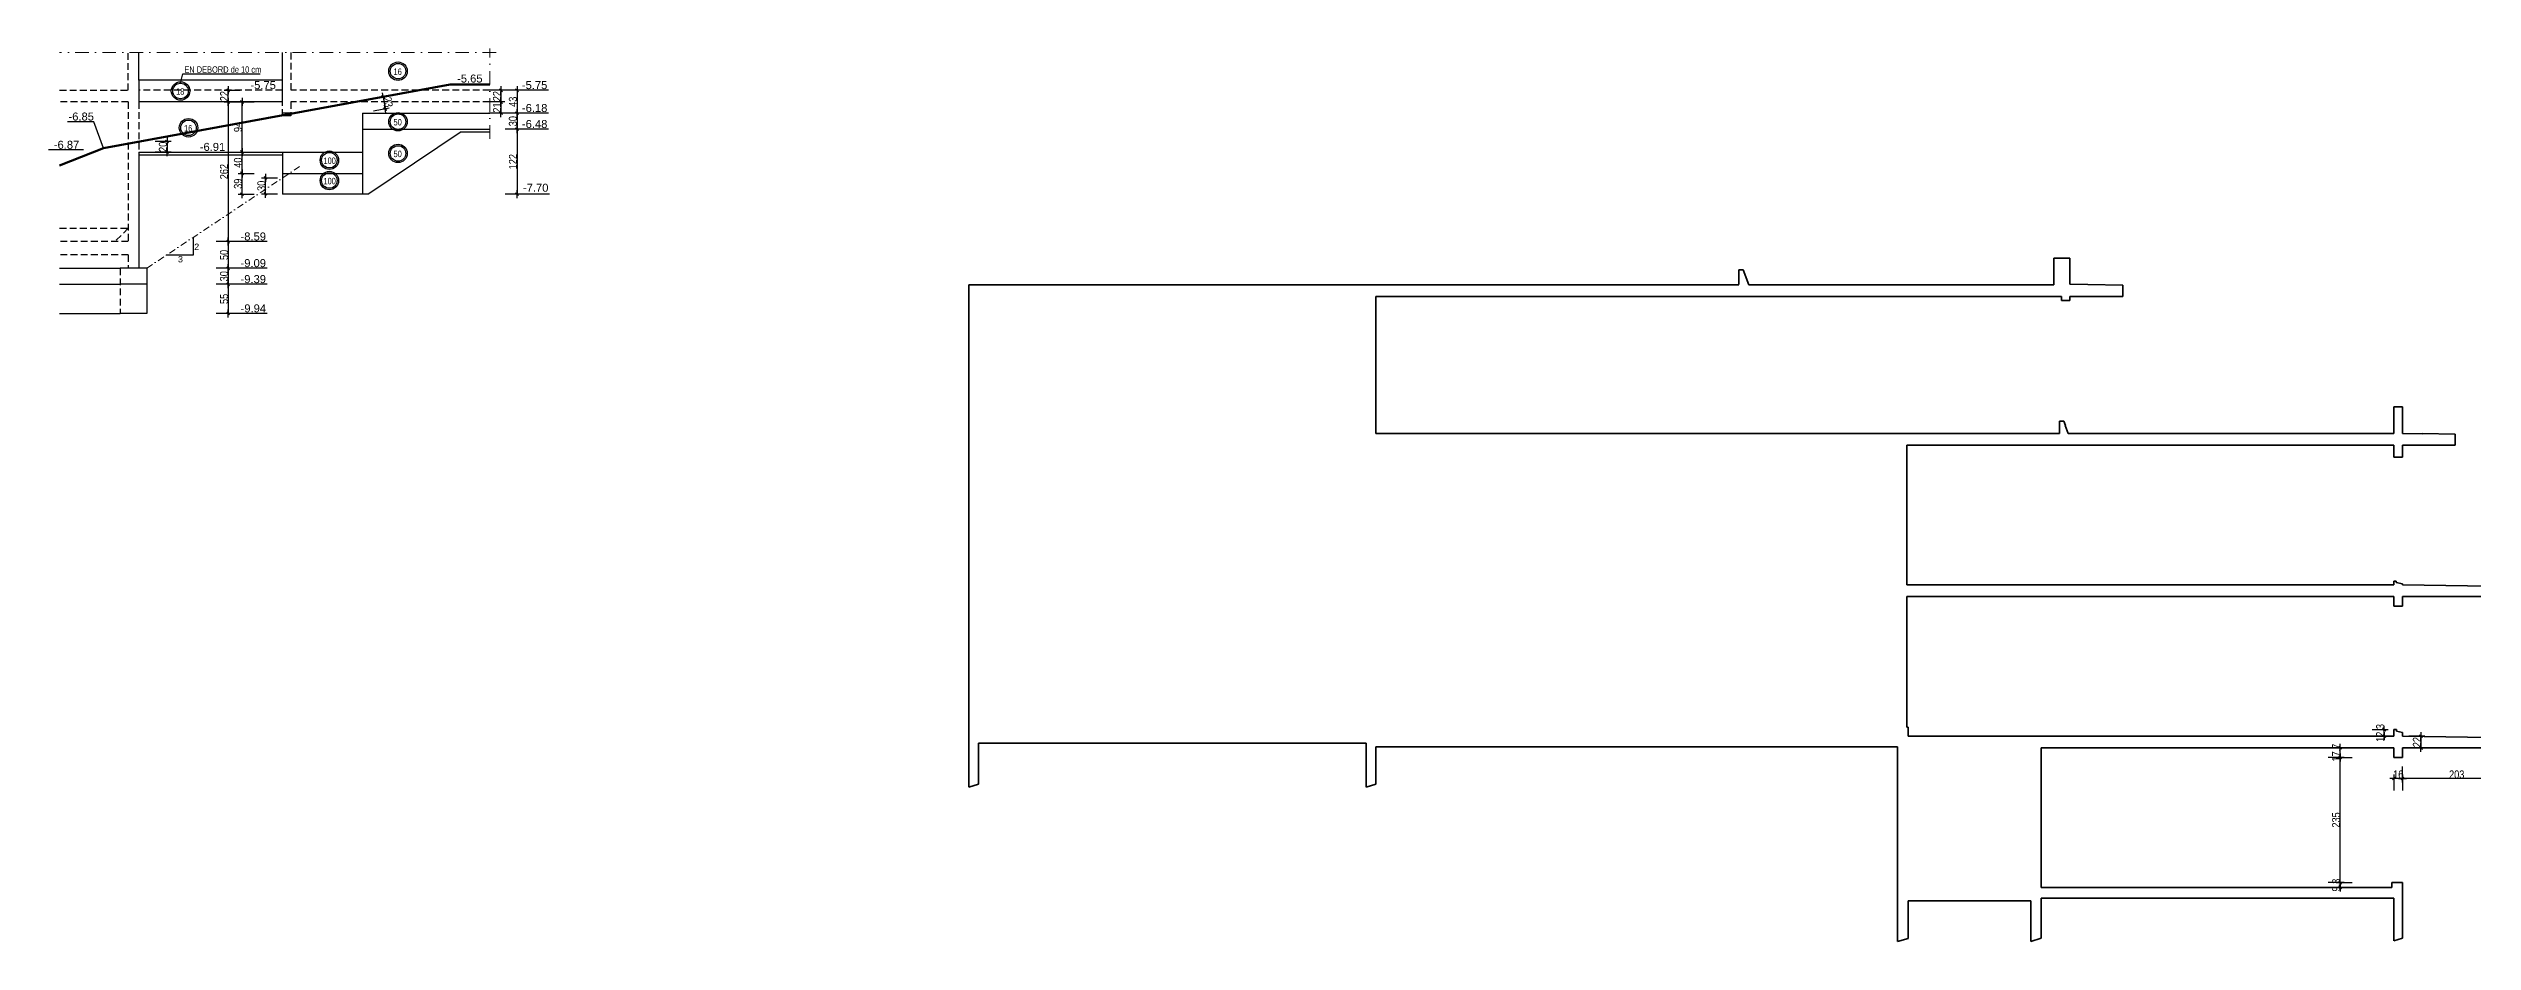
# Model space of a CAD drawing. Header units: centimetres. Extents: x -4990 to 114398, y -61489 to -12305.
# Drawn here: x 46616 to 51160, y -35629 to -33953 of the extents above; entities that cross this region are included whole.
import ezdxf

# ---------------------------------------------------------------- set-up
doc = ezdxf.new("R2010")
doc.units = ezdxf.units.CM
doc.header["$LTSCALE"] = 0.5
doc.linetypes.add('CACHEX2', pattern=[19.05, 12.7, -6.35])
doc.linetypes.add('TIRETPTX2', pattern=[50.8, 25.4, -12.7, 0, -12.7])
doc.layers.get('DEFPOINTS').update_dxf_attribs({"linetype": 'CONTINUOUS'})
for name, color, linetype in [('0-Coupe A.4', 7, 'CONTINUOUS'), ('01_cote_gen', 4, 'CONTINUOUS'), ('01_linteaux', 2, 'CONTINUOUS'), ('01_poch_BN', 9, 'CONTINUOUS'), ('01_texte', 230, 'CONTINUOUS'), ('AA_COTES', 2, 'CONTINUOUS')]:
    doc.layers.add(name, color=color, linetype=linetype)
doc.layers.add('01_murs_coup', color=5, linetype='CONTINUOUS', lineweight=60)
doc.layers.add('01_tram_axes', color=2, linetype='TIRETPTX2', lineweight=9)
doc.styles.add('ARIAL', font='arial.ttf')
doc.styles.add('STYLE2', font='ARIALN.TTF')
doc.dimstyles.new('JB50', dxfattribs={"dimscale": 0.1, "dimtxt": 150, "dimasz": 15, "dimexe": 0.1, "dimexo": 0.1, "dimgap": 0.09, "dimtad": 1, "dimdec": 1, "dimdsep": 46, "dimtxsty": 'STYLE2', "dimblk1": 'BOND_G', "dimblk2": 'BOND_D', "dimsah": 1, "dimcen": 1.5, "dimdle": 0.01, "dimse1": 1, "dimse2": 1, "dimclrd": 4, "dimclre": 2, "dimclrt": 6, "dimazin": 2, "dimtfac": 2.333333, "dimtdec": 1, "dimtix": 1, "dimtmove": 2, "dimatfit": 3, "dimldrblk": 'BOND_G', "dimfxl": 1, "dimtolj": 1, "dimtzin": 0, "dimarcsym": 0})

# ---------------------------------------------------------------- blocks, each defined once
blk = doc.blocks.new('BOND_G')
at = {"layer": 'AA_COTES', "color": 0}
for p, q in [((5, 0), (-5, 0)), ((1.8, 1.8), (-1.8, -1.8)), ((0, -5), (0, 15))]:
    blk.add_line(p, q, dxfattribs=at)
blk = doc.blocks.new('BOND_D')
at = {"layer": 'AA_COTES', "color": 0}
for p, q in [((5, 0), (-5, 0)), ((-1.8, -1.8), (1.8, 1.8)), ((0, 5), (0, -15))]:
    blk.add_line(p, q, dxfattribs=at)
blk = doc.blocks.new('*D3257')
at = {"layer": '01_cote_gen', "color": 4, "lineweight": -2, "transparency": 16777216}
blk.add_line((51230.2, -35322.8), (51030.2, -35322.8), dxfattribs=at)
at = {"layer": 'DEFPOINTS', "color": 0}
for p in [(51028.7, -35283.1), (51231.7, -35265.4), (51028.7, -35322.8)]:
    blk.add_point(p, dxfattribs=at)
at = {"layer": '01_cote_gen', "color": 4, "lineweight": -2, "transparency": 16777216, "xscale": 1.5, "yscale": 1.5, "zscale": 1.5, "rotation": 180}
blk.add_blockref('BOND_D', (51028.7, -35322.8), dxfattribs=at)
at = {"layer": '01_cote_gen', "color": 4, "lineweight": -2, "transparency": 16777216, "xscale": 1.5, "yscale": 1.5, "zscale": 1.5}
blk.add_blockref('BOND_G', (51231.7, -35322.8), dxfattribs=at)
at = {"layer": '01_cote_gen', "color": 6, "transparency": 16777216, "insert": (51130.2, -35315.2), "char_height": 15, "attachment_point": 5, "style": 'STYLE2'}
blk.add_mtext('\\A1;203', dxfattribs=at)
blk = doc.blocks.new('*D3258')
at = {"layer": '01_cote_gen', "color": 4, "lineweight": -2, "transparency": 16777216}
for p, q in [((51011.1, -35322.8), (51009.6, -35322.8)), ((51028.7, -35322.8), (51012.6, -35322.8)), ((51030.2, -35322.8), (51031.7, -35322.8))]:
    blk.add_line(p, q, dxfattribs=at)
at = {"layer": 'DEFPOINTS', "color": 0}
for p in [(51012.6, -35283.1), (51028.7, -35283.1), (51012.6, -35322.8)]:
    blk.add_point(p, dxfattribs=at)
at = {"layer": '01_cote_gen', "color": 4, "lineweight": -2, "transparency": 16777216, "xscale": 1.5, "yscale": 1.5, "zscale": 1.5}
blk.add_blockref('BOND_D', (51012.6, -35322.8), dxfattribs=at)
at = {"layer": '01_cote_gen', "color": 4, "lineweight": -2, "transparency": 16777216, "xscale": 1.5, "yscale": 1.5, "zscale": 1.5, "rotation": 180}
blk.add_blockref('BOND_G', (51028.7, -35322.8), dxfattribs=at)
at = {"layer": '01_cote_gen', "color": 6, "transparency": 16777216, "insert": (51020.6, -35315.2), "char_height": 15, "attachment_point": 5, "style": 'STYLE2'}
blk.add_mtext('\\A1;16', dxfattribs=at)
blk = doc.blocks.new('*D3259')
at = {"layer": '01_cote_gen', "color": 4, "lineweight": -2, "transparency": 16777216}
blk.add_line((51063.1, -35244.9), (51063.1, -35263.9), dxfattribs=at)
at = {"layer": 'DEFPOINTS', "color": 0}
for p in [(51028.7, -35243.4), (51028.7, -35265.4), (51063.1, -35265.4)]:
    blk.add_point(p, dxfattribs=at)
at = {"layer": '01_cote_gen', "color": 4, "lineweight": -2, "transparency": 16777216, "xscale": 1.5, "yscale": 1.5, "zscale": 1.5}
for name, p, rotation in [('BOND_G', (51063.1, -35243.4), 90), ('BOND_D', (51063.1, -35265.4), 270)]:
    blk.add_blockref(name, p, dxfattribs=dict(at, rotation=rotation))
at = {"layer": '01_cote_gen', "color": 6, "transparency": 16777216, "insert": (51055.6, -35254.4), "char_height": 15, "attachment_point": 5, "rotation": 90, "style": 'STYLE2'}
blk.add_mtext('\\A1;22', dxfattribs=at)
blk = doc.blocks.new('*D3261')
at = {"layer": '01_cote_gen', "color": 4, "lineweight": -2, "transparency": 16777216}
for p, q in [((50911.7, -35263.8), (50911.7, -35262.3)), ((50911.7, -35283.1), (50911.7, -35265.3)), ((50911.7, -35284.6), (50911.7, -35286.1))]:
    blk.add_line(p, q, dxfattribs=at)
at = {"layer": 'DEFPOINTS', "color": 0}
for p in [(50911.7, -35265.3), (50934.2, -35265.3), (50934.2, -35283.1)]:
    blk.add_point(p, dxfattribs=at)
at = {"layer": '01_cote_gen', "color": 4, "lineweight": -2, "transparency": 16777216, "xscale": 1.5, "yscale": 1.5, "zscale": 1.5}
for name, p, rotation in [('BOND_D', (50911.7, -35265.3), 270), ('BOND_G', (50911.7, -35283.1), 90)]:
    blk.add_blockref(name, p, dxfattribs=dict(at, rotation=rotation))
at = {"layer": '01_cote_gen', "color": 6, "transparency": 16777216, "insert": (50904.2, -35274.2), "char_height": 15, "attachment_point": 5, "rotation": 90, "style": 'STYLE2'}
blk.add_mtext('\\A1;17.7', dxfattribs=at)
blk = doc.blocks.new('*D3678')
at = {"layer": '01_cote_gen', "color": 4, "lineweight": -2, "ltscale": 2, "transparency": 16777216}
for p, q in [((50994.4, -35229.6), (50994.4, -35228.1)), ((50994.4, -35243.4), (50994.4, -35231.1)), ((50994.4, -35244.9), (50994.4, -35246.4))]:
    blk.add_line(p, q, dxfattribs=at)
at = {"layer": 'DEFPOINTS', "color": 0, "ltscale": 2}
for p in [(50994.4, -35231.1), (51012.5, -35231.1), (51012.5, -35243.4)]:
    blk.add_point(p, dxfattribs=at)
at = {"layer": '01_cote_gen', "color": 4, "lineweight": -2, "ltscale": 2, "transparency": 16777216, "xscale": 1.5, "yscale": 1.5, "zscale": 1.5}
for name, p, rotation in [('BOND_D', (50994.4, -35231.1), 270), ('BOND_G', (50994.4, -35243.4), 90)]:
    blk.add_blockref(name, p, dxfattribs=dict(at, rotation=rotation))
at = {"layer": '01_cote_gen', "color": 6, "ltscale": 2, "transparency": 16777216, "insert": (50986.8, -35237.2), "char_height": 15, "attachment_point": 5, "rotation": 90, "style": 'STYLE2'}
blk.add_mtext('\\A1;12.3', dxfattribs=at)
blk = doc.blocks.new('*D3869')
at = {"layer": '01_cote_gen', "color": 4, "lineweight": -2, "transparency": 16777216}
blk.add_line((46952.4, -34051.8), (46952.4, -34032.8), dxfattribs=at)
at = {"layer": 'DEFPOINTS', "color": 0}
for p in [(46799.7, -34031.3), (46952.4, -34031.3), (46874.7, -34053.3)]:
    blk.add_point(p, dxfattribs=at)
at = {"layer": '01_cote_gen', "color": 4, "lineweight": -2, "transparency": 16777216, "xscale": 1.5, "yscale": 1.5, "zscale": 1.5}
for name, p, rotation in [('BOND_D', (46952.4, -34031.3), 90), ('BOND_G', (46952.4, -34053.3), 270)]:
    blk.add_blockref(name, p, dxfattribs=dict(at, rotation=rotation))
at = {"layer": '01_cote_gen', "color": 6, "transparency": 16777216, "insert": (46944.9, -34042.3), "char_height": 15, "attachment_point": 5, "rotation": 90, "style": 'STYLE2'}
blk.add_mtext('\\A1;22', dxfattribs=at)
blk = doc.blocks.new('*D3870')
at = {"layer": '01_cote_gen', "color": 4, "lineweight": -2, "transparency": 16777216}
blk.add_line((46952.4, -34316.8), (46952.4, -34363.8), dxfattribs=at)
at = {"layer": 'DEFPOINTS', "color": 0}
for p in [(46967.2, -34315.3), (46952.4, -34365.3), (46959.9, -34365.3)]:
    blk.add_point(p, dxfattribs=at)
at = {"layer": '01_cote_gen', "color": 4, "lineweight": -2, "transparency": 16777216, "xscale": 1.5, "yscale": 1.5, "zscale": 1.5}
for name, p, rotation in [('BOND_G', (46952.4, -34315.3), 90), ('BOND_D', (46952.4, -34365.3), 270)]:
    blk.add_blockref(name, p, dxfattribs=dict(at, rotation=rotation))
at = {"layer": '01_cote_gen', "color": 6, "transparency": 16777216, "insert": (46944.8, -34340.3), "char_height": 15, "attachment_point": 5, "rotation": 90, "style": 'STYLE2'}
blk.add_mtext('\\A1;50', dxfattribs=at)
blk = doc.blocks.new('*D3871')
at = {"layer": '01_cote_gen', "color": 4, "lineweight": -2, "transparency": 16777216}
blk.add_line((46952.4, -34366.8), (46952.4, -34393.8), dxfattribs=at)
at = {"layer": 'DEFPOINTS', "color": 0}
for p in [(46952.4, -34395.3), (46959.9, -34365.3), (46959.9, -34395.3)]:
    blk.add_point(p, dxfattribs=at)
at = {"layer": '01_cote_gen', "color": 4, "lineweight": -2, "transparency": 16777216, "xscale": 1.5, "yscale": 1.5, "zscale": 1.5}
for name, p, rotation in [('BOND_G', (46952.4, -34365.3), 90), ('BOND_D', (46952.4, -34395.3), 270)]:
    blk.add_blockref(name, p, dxfattribs=dict(at, rotation=rotation))
at = {"layer": '01_cote_gen', "color": 6, "transparency": 16777216, "insert": (46944.8, -34380.3), "char_height": 15, "attachment_point": 5, "rotation": 90, "style": 'STYLE2'}
blk.add_mtext('\\A1;30', dxfattribs=at)
blk = doc.blocks.new('*D3872')
at = {"layer": '01_cote_gen', "color": 4, "lineweight": -2, "transparency": 16777216}
blk.add_line((46952.4, -34396.8), (46952.4, -34448.8), dxfattribs=at)
at = {"layer": 'DEFPOINTS', "color": 0}
for p in [(46959.9, -34395.3), (46952.4, -34450.3), (46959.9, -34450.3)]:
    blk.add_point(p, dxfattribs=at)
at = {"layer": '01_cote_gen', "color": 4, "lineweight": -2, "transparency": 16777216, "xscale": 1.5, "yscale": 1.5, "zscale": 1.5}
for name, p, rotation in [('BOND_G', (46952.4, -34395.3), 90), ('BOND_D', (46952.4, -34450.3), 270)]:
    blk.add_blockref(name, p, dxfattribs=dict(at, rotation=rotation))
at = {"layer": '01_cote_gen', "color": 6, "transparency": 16777216, "insert": (46944.8, -34422.8), "char_height": 15, "attachment_point": 5, "rotation": 90, "style": 'STYLE2'}
blk.add_mtext('\\A1;55', dxfattribs=at)
blk = doc.blocks.new('*D3873')
at = {"layer": '01_cote_gen', "color": 4, "lineweight": -2, "transparency": 16777216}
blk.add_line((46952.4, -34054.8), (46952.4, -34313.8), dxfattribs=at)
at = {"layer": 'DEFPOINTS', "color": 0}
for p in [(46921.1, -34053.3), (46937.3, -34315.3), (46952.4, -34315.3)]:
    blk.add_point(p, dxfattribs=at)
at = {"layer": '01_cote_gen', "color": 4, "lineweight": -2, "transparency": 16777216, "xscale": 1.5, "yscale": 1.5, "zscale": 1.5}
for name, p, rotation in [('BOND_G', (46952.4, -34053.3), 90), ('BOND_D', (46952.4, -34315.3), 270)]:
    blk.add_blockref(name, p, dxfattribs=dict(at, rotation=rotation))
at = {"layer": '01_cote_gen', "color": 6, "transparency": 16777216, "insert": (46944.8, -34184), "char_height": 15, "attachment_point": 5, "rotation": 90, "style": 'STYLE2'}
blk.add_mtext('\\A1;262', dxfattribs=at)
blk = doc.blocks.new('*D3874')
at = {"layer": '01_cote_gen', "color": 4, "lineweight": -2, "transparency": 16777216}
blk.add_line((47494, -34032.8), (47494, -34072.8), dxfattribs=at)
at = {"layer": 'DEFPOINTS', "color": 0}
for p in [(47505.4, -34031.3), (47494, -34074.3), (47505.4, -34074.3)]:
    blk.add_point(p, dxfattribs=at)
at = {"layer": '01_cote_gen', "color": 4, "lineweight": -2, "transparency": 16777216, "xscale": 1.5, "yscale": 1.5, "zscale": 1.5}
for name, p, rotation in [('BOND_G', (47494, -34031.3), 90), ('BOND_D', (47494, -34074.3), 270)]:
    blk.add_blockref(name, p, dxfattribs=dict(at, rotation=rotation))
at = {"layer": '01_cote_gen', "color": 6, "transparency": 16777216, "insert": (47486.3, -34052.8), "char_height": 15, "attachment_point": 5, "rotation": 90, "style": 'STYLE2'}
blk.add_mtext('\\A1;43', dxfattribs=at)
blk = doc.blocks.new('*D3875')
at = {"layer": '01_cote_gen', "color": 4, "lineweight": -2, "transparency": 16777216}
blk.add_line((47494, -34075.8), (47494, -34102.8), dxfattribs=at)
at = {"layer": 'DEFPOINTS', "color": 0}
for p in [(47505.4, -34074.3), (47494, -34104.3), (47505.4, -34104.3)]:
    blk.add_point(p, dxfattribs=at)
at = {"layer": '01_cote_gen', "color": 4, "lineweight": -2, "transparency": 16777216, "xscale": 1.5, "yscale": 1.5, "zscale": 1.5}
for name, p, rotation in [('BOND_G', (47494, -34074.3), 90), ('BOND_D', (47494, -34104.3), 270)]:
    blk.add_blockref(name, p, dxfattribs=dict(at, rotation=rotation))
at = {"layer": '01_cote_gen', "color": 6, "transparency": 16777216, "insert": (47486.3, -34089.3), "char_height": 15, "attachment_point": 5, "rotation": 90, "style": 'STYLE2'}
blk.add_mtext('\\A1;30', dxfattribs=at)
blk = doc.blocks.new('*D3876')
at = {"layer": '01_cote_gen', "color": 4, "lineweight": -2, "transparency": 16777216}
blk.add_line((47463.9, -34032.8), (47463.9, -34051.8), dxfattribs=at)
at = {"layer": 'DEFPOINTS', "color": 0}
for p in [(47471.5, -34031.3), (47442.7, -34053.3), (47463.9, -34053.3)]:
    blk.add_point(p, dxfattribs=at)
at = {"layer": '01_cote_gen', "color": 4, "lineweight": -2, "transparency": 16777216, "xscale": 1.5, "yscale": 1.5, "zscale": 1.5}
for name, p, rotation in [('BOND_G', (47463.9, -34031.3), 90), ('BOND_D', (47463.9, -34053.3), 270)]:
    blk.add_blockref(name, p, dxfattribs=dict(at, rotation=rotation))
at = {"layer": '01_cote_gen', "color": 6, "transparency": 16777216, "insert": (47456.4, -34042.3), "char_height": 15, "attachment_point": 5, "rotation": 90, "style": 'STYLE2'}
blk.add_mtext('\\A1;22', dxfattribs=at)
blk = doc.blocks.new('*D3877')
at = {"layer": '01_cote_gen', "color": 4, "lineweight": -2, "transparency": 16777216}
blk.add_line((47463.9, -34054.8), (47463.9, -34072.8), dxfattribs=at)
at = {"layer": 'DEFPOINTS', "color": 0}
for p in [(47463.9, -34074.3), (47469.2, -34053.3), (47471.5, -34074.3)]:
    blk.add_point(p, dxfattribs=at)
at = {"layer": '01_cote_gen', "color": 4, "lineweight": -2, "transparency": 16777216, "xscale": 1.5, "yscale": 1.5, "zscale": 1.5}
for name, p, rotation in [('BOND_G', (47463.9, -34053.3), 90), ('BOND_D', (47463.9, -34074.3), 270)]:
    blk.add_blockref(name, p, dxfattribs=dict(at, rotation=rotation))
at = {"layer": '01_cote_gen', "color": 6, "transparency": 16777216, "insert": (47456.4, -34063.8), "char_height": 15, "attachment_point": 5, "rotation": 90, "style": 'STYLE2'}
blk.add_mtext('\\A1;21', dxfattribs=at)
blk = doc.blocks.new('*D3878')
at = {"layer": '01_cote_gen', "color": 4, "lineweight": -2, "transparency": 16777216}
blk.add_line((47022.5, -34224.1), (47022.5, -34197.1), dxfattribs=at)
at = {"layer": 'DEFPOINTS', "color": 0}
for p in [(47022.5, -34195.6), (47054.1, -34195.6), (47054.1, -34225.6)]:
    blk.add_point(p, dxfattribs=at)
at = {"layer": '01_cote_gen', "color": 4, "lineweight": -2, "transparency": 16777216, "xscale": 1.5, "yscale": 1.5, "zscale": 1.5}
for name, p, rotation in [('BOND_D', (47022.5, -34195.6), 90), ('BOND_G', (47022.5, -34225.6), 270)]:
    blk.add_blockref(name, p, dxfattribs=dict(at, rotation=rotation))
at = {"layer": '01_cote_gen', "color": 6, "transparency": 16777216, "insert": (47014.8, -34210.6), "char_height": 15, "attachment_point": 5, "rotation": 90, "style": 'STYLE2'}
blk.add_mtext('\\A1;30', dxfattribs=at)
blk = doc.blocks.new('*D3879')
at = {"layer": '01_cote_gen', "color": 4, "lineweight": -2, "transparency": 16777216}
blk.add_line((47494, -34105.8), (47494, -34224.7), dxfattribs=at)
at = {"layer": 'DEFPOINTS', "color": 0}
for p in [(47232.1, -34104.3), (47204.1, -34226.2), (47494, -34226.2)]:
    blk.add_point(p, dxfattribs=at)
at = {"layer": '01_cote_gen', "color": 4, "lineweight": -2, "transparency": 16777216, "xscale": 1.5, "yscale": 1.5, "zscale": 1.5}
for name, p, rotation in [('BOND_G', (47494, -34104.3), 90), ('BOND_D', (47494, -34226.2), 270)]:
    blk.add_blockref(name, p, dxfattribs=dict(at, rotation=rotation))
at = {"layer": '01_cote_gen', "color": 6, "transparency": 16777216, "insert": (47486.4, -34165.3), "char_height": 15, "attachment_point": 5, "rotation": 90, "style": 'STYLE2'}
blk.add_mtext('\\A1;122', dxfattribs=at)
blk = doc.blocks.new('*D3880')
at = {"layer": '01_cote_gen', "color": 4, "lineweight": -2, "transparency": 16777216}
blk.add_line((46978.6, -34145.7), (46978.6, -34054.8), dxfattribs=at)
at = {"layer": 'DEFPOINTS', "color": 0}
for p in [(46978.6, -34053.3), (46996.6, -34053.3), (46996.6, -34147.2)]:
    blk.add_point(p, dxfattribs=at)
at = {"layer": '01_cote_gen', "color": 4, "lineweight": -2, "transparency": 16777216, "xscale": 1.5, "yscale": 1.5, "zscale": 1.5}
for name, p, rotation in [('BOND_D', (46978.6, -34053.3), 90), ('BOND_G', (46978.6, -34147.2), 270)]:
    blk.add_blockref(name, p, dxfattribs=dict(at, rotation=rotation))
at = {"layer": '01_cote_gen', "color": 6, "transparency": 16777216, "insert": (46970.9, -34100.2), "char_height": 15, "attachment_point": 5, "rotation": 90, "style": 'STYLE2'}
blk.add_mtext('\\A1;94', dxfattribs=at)
blk = doc.blocks.new('*D3881')
at = {"layer": '01_cote_gen', "color": 4, "lineweight": -2, "transparency": 16777216}
blk.add_line((46978.6, -34185.7), (46978.6, -34148.7), dxfattribs=at)
at = {"layer": 'DEFPOINTS', "color": 0}
for p in [(46978.6, -34147.2), (47076.2, -34147.2), (47076.2, -34187.2)]:
    blk.add_point(p, dxfattribs=at)
at = {"layer": '01_cote_gen', "color": 4, "lineweight": -2, "transparency": 16777216, "xscale": 1.5, "yscale": 1.5, "zscale": 1.5}
for name, p, rotation in [('BOND_D', (46978.6, -34147.2), 90), ('BOND_G', (46978.6, -34187.2), 270)]:
    blk.add_blockref(name, p, dxfattribs=dict(at, rotation=rotation))
at = {"layer": '01_cote_gen', "color": 6, "transparency": 16777216, "insert": (46970.9, -34167.2), "char_height": 15, "attachment_point": 5, "rotation": 90, "style": 'STYLE2'}
blk.add_mtext('\\A1;40', dxfattribs=at)
blk = doc.blocks.new('*D3882')
at = {"layer": '01_cote_gen', "color": 4, "lineweight": -2, "transparency": 16777216}
blk.add_line((46978.6, -34224.7), (46978.6, -34188.7), dxfattribs=at)
at = {"layer": 'DEFPOINTS', "color": 0}
for p in [(46978.6, -34187.2), (47077.1, -34187.2), (47078.8, -34226.2)]:
    blk.add_point(p, dxfattribs=at)
at = {"layer": '01_cote_gen', "color": 4, "lineweight": -2, "transparency": 16777216, "xscale": 1.5, "yscale": 1.5, "zscale": 1.5}
for name, p, rotation in [('BOND_D', (46978.6, -34187.2), 90), ('BOND_G', (46978.6, -34226.2), 270)]:
    blk.add_blockref(name, p, dxfattribs=dict(at, rotation=rotation))
at = {"layer": '01_cote_gen', "color": 6, "transparency": 16777216, "insert": (46970.9, -34206.7), "char_height": 15, "attachment_point": 5, "rotation": 90, "style": 'STYLE2'}
blk.add_mtext('\\A1;39', dxfattribs=at)
blk = doc.blocks.new('*D3883')
at = {"layer": '01_cote_gen', "color": 4, "lineweight": -2, "transparency": 16777216}
blk.add_line((47243.1, -34045.1), (47246.7, -34064.9), dxfattribs=at)
at = {"layer": 'DEFPOINTS', "color": 0}
for p in [(47199.9, -34051.5), (47204.1, -34074.3), (47247, -34066.4)]:
    blk.add_point(p, dxfattribs=at)
at = {"layer": '01_cote_gen', "color": 4, "lineweight": -2, "transparency": 16777216, "xscale": 1.5, "yscale": 1.5, "zscale": 1.5}
for name, p, rotation in [('BOND_G', (47242.8, -34043.6), 100.3926974055338), ('BOND_D', (47247, -34066.4), 280.3926974055338)]:
    blk.add_blockref(name, p, dxfattribs=dict(at, rotation=rotation))
at = {"layer": '01_cote_gen', "color": 6, "transparency": 16777216, "insert": (47252.4, -34053.6), "char_height": 15, "attachment_point": 5, "rotation": 280.3927, "style": 'STYLE2'}
blk.add_mtext('\\A1;23', dxfattribs=at)
blk = doc.blocks.new('*D3884')
at = {"layer": '01_poch_BN', "color": 4, "lineweight": -2, "ltscale": 2, "transparency": 16777216}
blk.add_line((46837.9, -34129), (46837.9, -34145.7), dxfattribs=at)
at = {"layer": 'DEFPOINTS', "color": 0, "ltscale": 2}
for p in [(46785.1, -34127.5), (46794.4, -34147.2), (46837.9, -34147.2)]:
    blk.add_point(p, dxfattribs=at)
at = {"layer": '01_poch_BN', "color": 4, "lineweight": -2, "ltscale": 2, "transparency": 16777216, "xscale": 1.5, "yscale": 1.5, "zscale": 1.5}
for name, p, rotation in [('BOND_G', (46837.9, -34127.5), 90), ('BOND_D', (46837.9, -34147.2), 270)]:
    blk.add_blockref(name, p, dxfattribs=dict(at, rotation=rotation))
at = {"layer": '01_poch_BN', "color": 6, "ltscale": 2, "transparency": 16777216, "insert": (46830.2, -34137.4), "char_height": 15, "attachment_point": 5, "rotation": 90, "style": 'STYLE2'}
blk.add_mtext('\\A1;20', dxfattribs=at)

msp = doc.modelspace()

# ---------------------------------------------------------------- linework, layer by layer
at = {"layer": '0-Coupe A.4', "color": 7, "linetype": 'Continuous', "lineweight": 35}
for p, q in [((50375.178, -34346.197), (50375.176, -34396.197)), ((50405.178, -34346.198), (50375.178, -34346.197)), ((50405.176, -34395.451), (50405.178, -34346.198)), ((48340.946, -34396.152), (48340.911, -35339.066)), ((48358.941, -34396.153), (48340.946, -34396.152)), ((49784.543, -34396.175), (48358.941, -34396.123)), ((48358.941, -34396.123), (48358.941, -34396.153)), ((49784.354, -34368.331), (49784.246, -34395.834)), ((49792.697, -34368.331), (49784.354, -34368.331)), ((49803.043, -34396.176), (49792.697, -34368.331)), ((50375.176, -34396.197), (49803.043, -34396.176)), ((50438.912, -34396.018), (50405.176, -34395.451)), ((50438.967, -34395.882), (50438.912, -34396.018)), ((50504.017, -34396.976), (50438.967, -34395.882)), ((50504.017, -34418.202), (50504.017, -34396.976)), ((49103.655, -34675.15), (49103.665, -34418.15)), ((49103.665, -34418.15), (50389.157, -34418.198)), ((50389.157, -34418.198), (50389.157, -34425.523)), ((50389.157, -34425.523), (50405.145, -34425.523)), ((50405.145, -34425.523), (50405.145, -34418.198)), ((50405.145, -34418.198), (50504.017, -34418.202)), ((51012.651, -34625.551), (51012.649, -34675.221)), ((51028.635, -34625.552), (51012.651, -34625.551)), ((51028.635, -34628.252), (51028.635, -34625.552)), ((50385.423, -34652.177), (50385.364, -34652.105)), ((50385.364, -34652.105), (50385.533, -34675.198)), ((50393.67, -34652.178), (50385.423, -34652.177)), ((50396.619, -34660.535), (50393.67, -34652.178)), ((50401.823, -34675.277), (50396.335, -34660.228)), ((50396.335, -34660.228), (50396.619, -34660.535)), ((51028.656, -34628.252), (51028.635, -34628.252)), ((51028.649, -34675.222), (51028.65, -34662.451)), ((51028.65, -34644.862), (51028.651, -34642.652)), ((51028.696, -34644.862), (51028.65, -34644.862)), ((51028.65, -34662.451), (51028.695, -34662.451)), ((51028.651, -34642.652), (51028.656, -34642.652)), ((51028.656, -34642.652), (51028.656, -34628.252)), ((51028.695, -34662.451), (51028.696, -34644.862)), ((50385.533, -34675.198), (49103.655, -34675.15)), ((50099.669, -34959.286), (50099.679, -34697.187)), ((50099.679, -34697.187), (51012.649, -34697.221)), ((50406.295, -34675.277), (50401.823, -34675.277)), ((50406.341, -34675.199), (50406.295, -34675.277)), ((51012.649, -34675.221), (50406.341, -34675.199)), ((51012.649, -34697.221), (51012.648, -34719.955)), ((51028.648, -34713.796), (51028.649, -34697.222)), ((51028.694, -34713.796), (51028.648, -34713.796)), ((51028.648, -34719.955), (51028.648, -34716.403)), ((51028.648, -34716.403), (51028.693, -34716.403)), ((51029.649, -34675.222), (51028.649, -34675.222)), ((51028.649, -34697.222), (51127.483, -34697.225)), ((51028.693, -34716.403), (51028.694, -34713.796)), ((51065.459, -34675.69), (51029.649, -34675.222)), ((51127.484, -34676.578), (51065.457, -34675.667)), ((51065.457, -34675.667), (51065.459, -34675.69)), ((51127.483, -34697.225), (51127.484, -34676.578)), ((51012.648, -34719.955), (51028.648, -34719.955)), ((50099.659, -35226.503), (50099.668, -34981.286)), ((50099.668, -34981.286), (51012.638, -34981.32)), ((51012.653, -34959.319), (50099.669, -34959.286)), ((51012.638, -34981.32), (51012.637, -34999.053)), ((51016.662, -34952.377), (51012.653, -34952.376)), ((51012.653, -34952.376), (51012.653, -34959.319)), ((51016.662, -34955.078), (51016.662, -34952.377)), ((51028.695, -34957.245), (51016.662, -34955.078)), ((51028.683, -34988.041), (51028.684, -34981.314)), ((51028.712, -34988.041), (51028.683, -34988.041)), ((51028.684, -34981.314), (51231.673, -34981.314)), ((51028.695, -34959.32), (51028.695, -34957.245)), ((51231.673, -34962.372), (51028.695, -34959.32)), ((51028.712, -34999.054), (51028.712, -34988.041)), ((51012.637, -34999.053), (51028.712, -34999.054)), ((48358.892, -35263.243), (48358.892, -35256.252)), ((48358.892, -35256.252), (49085.666, -35256.279)), ((49085.666, -35256.279), (49085.689, -35339.046)), ((50101.642, -35226.503), (50099.659, -35226.503)), ((50101.642, -35243.317), (50101.642, -35226.503)), ((51012.512, -35243.35), (50101.642, -35243.317)), ((51017.512, -35231.077), (51012.512, -35231.076)), ((51012.512, -35231.076), (51012.512, -35243.35)), ((51017.512, -35233.666), (51017.512, -35231.077)), ((51028.682, -35236.549), (51017.512, -35233.666)), ((51028.681, -35243.351), (51028.682, -35236.549)), ((51231.663, -35246.403), (51028.681, -35243.351)), ((48358.906, -35333.614), (48358.886, -35263.243)), ((48358.886, -35263.243), (48358.892, -35263.243)), ((49103.681, -35333.603), (49103.683, -35263.243)), ((49103.683, -35263.243), (50081.669, -35263.243)), ((50081.669, -35263.243), (50081.628, -35628.713)), ((50350.957, -35527.338), (50350.967, -35265.326)), ((50350.967, -35265.326), (51012.627, -35265.351)), ((51012.627, -35265.351), (51012.627, -35279.339)), ((51012.627, -35279.339), (51012.644, -35279.339)), ((51012.644, -35279.339), (51012.644, -35283.085)), ((51012.644, -35283.085), (51028.672, -35283.085)), ((51028.672, -35283.085), (51028.673, -35265.351)), ((51028.673, -35265.351), (51231.662, -35265.359)), ((48340.911, -35339.066), (48358.906, -35333.614)), ((49085.689, -35339.046), (49103.681, -35333.603)), ((51008.693, -35527.363), (50350.957, -35527.338)), ((51028.664, -35518.088), (51008.693, -35518.087)), ((51008.693, -35518.087), (51008.693, -35527.363)), ((51028.66, -35622.589), (51028.664, -35518.088)), ((50101.627, -35622.654), (50101.63, -35552.398)), ((50101.63, -35552.398), (50331.662, -35552.407)), ((50331.662, -35552.407), (50331.66, -35628.296)), ((50350.954, -35622.451), (50350.957, -35547.338)), ((50350.957, -35547.338), (51012.617, -35547.363)), ((51012.617, -35547.363), (51012.614, -35627.451)), ((50081.628, -35628.713), (50101.627, -35622.654)), ((50331.66, -35628.296), (50350.954, -35622.451)), ((51012.614, -35627.451), (51028.66, -35622.589))]:
    msp.add_line(p, q, dxfattribs=at)
at = {"layer": '01_cote_gen', "color": 4}
for p, q in [((50911.696, -35516.587), (50911.696, -35284.585)), ((50911.696, -35516.587), (50911.696, -35515.087)), ((50911.696, -35527.363), (50911.696, -35518.087)), ((50911.696, -35528.863), (50911.696, -35530.363))]:
    msp.add_line(p, q, dxfattribs=at)
at = {"layer": '01_linteaux', "linetype": 'CACHEX2', "ltscale": 2}
for p, q in [((46765.097, -34031.271), (46765.097, -33960.694)), ((47070.097, -33960.694), (47070.097, -34031.271)), ((46636.528, -34031.271), (46765.097, -34031.271)), ((47054.097, -34031.271), (46785.097, -34031.271)), ((47442.738, -34031.271), (47070.097, -34031.271)), ((46765.097, -34053.271), (46636.528, -34053.271)), ((46765.097, -34053.271), (46765.097, -34315.271)), ((46785.097, -34053.271), (46785.097, -34147.229)), ((47054.097, -34079.271), (47054.097, -34053.271)), ((47442.738, -34053.271), (47070.097, -34053.271)), ((47070.097, -34053.271), (47070.097, -34079.271)), ((46636.528, -34290.271), (46765.097, -34290.271)), ((46765.097, -34290.271), (46740.097, -34315.271)), ((46765.097, -34315.271), (46636.528, -34315.271)), ((46765.097, -34340.271), (46636.528, -34340.271)), ((46765.097, -34340.271), (46765.097, -34365.271)), ((46750.097, -34365.271), (46750.097, -34450.271))]:
    msp.add_line(p, q, dxfattribs=at)
at = {"layer": '01_linteaux'}
for p, q in [((46785.097, -34012.271), (46785.097, -33960.694)), ((47054.097, -34053.271), (47054.097, -33960.694)), ((47054.097, -34012.271), (46785.097, -34012.271)), ((46785.11, -34012.271), (46785.097, -34053.271)), ((47054.097, -34053.271), (46785.097, -34053.271)), ((47070.097, -34074.271), (47054.097, -34074.271)), ((47070.097, -34079.271), (47054.097, -34079.271)), ((47204.097, -34074.271), (47204.097, -34226.238)), ((47204.097, -34074.271), (47442.738, -34074.271)), ((47204.097, -34104.271), (47442.738, -34104.271)), ((47214.097, -34226.238), (47389.097, -34108.971)), ((47389.097, -34109.271), (47442.738, -34109.271)), ((46785.067, -34147.229), (46784.996, -34365.271)), ((46785.065, -34152.229), (47054.097, -34152.229)), ((46785.067, -34147.229), (47054.097, -34147.229)), ((47054.097, -34147.229), (47054.097, -34226.238)), ((47054.097, -34147.229), (47204.097, -34147.229)), ((47054.097, -34187.229), (47204.097, -34187.229)), ((47214.097, -34226.238), (47054.097, -34226.238)), ((46636.528, -34365.271), (46750.097, -34365.271)), ((46636.528, -34395.271), (46750.097, -34395.271)), ((46800.097, -34365.271), (46750.097, -34365.271)), ((46800.097, -34395.271), (46750.097, -34395.271)), ((46800.097, -34365.271), (46800.097, -34450.271)), ((46636.528, -34450.271), (46750.097, -34450.271)), ((46800.097, -34450.271), (46750.097, -34450.271))]:
    msp.add_line(p, q, dxfattribs=at)
at = {"layer": '01_murs_coup'}
msp.add_lwpolyline([(47442.738, -34020.461), (47368.918, -34020.454), (46718.867, -34139.676), (46636.528, -34172.515)], dxfattribs=at)
at = {"layer": '01_texte'}
for p, q in [((46863.213, -34018.174), (46867.784, -34000.51)), ((46867.784, -34000.51), (47012.289, -34000.51)), ((47553.2, -34031.271), (47501.485, -34031.271)), ((47553.2, -34074.271), (47501.485, -34074.271)), ((46700.96, -34090.5), (46651.46, -34090.5)), ((46718.867, -34139.676), (46700.96, -34090.5)), ((47553.2, -34104.271), (47501.485, -34104.271)), ((46681.411, -34143.271), (46615.641, -34143.271)), ((47555.117, -34226.538), (47501.485, -34226.538)), ((46886.712, -34306.885), (46886.712, -34340.724)), ((46886.712, -34340.724), (46835.954, -34340.724)), ((47025.704, -34315.271), (46959.934, -34315.271)), ((47025.704, -34365.271), (46959.934, -34365.271)), ((47025.704, -34395.271), (46959.934, -34395.271)), ((47025.704, -34450.271), (46959.934, -34450.271))]:
    msp.add_line(p, q, dxfattribs=at)
for centre, radius in [((47270.91, -33995.495), 17.309), ((47270.91, -33995.495), 14.533), ((46863.213, -34032.707), 17.309), ((46863.213, -34032.707), 14.533), ((47270.91, -34090.336), 17.309), ((47270.91, -34090.336), 14.533), ((46878.149, -34101.727), 17.309), ((46878.149, -34101.727), 14.533), ((47142.246, -34162.532), 17.309), ((47142.246, -34162.532), 14.533), ((47270.91, -34149.818), 17.309), ((47270.91, -34149.818), 14.533), ((47142.246, -34200.689), 17.309), ((47142.246, -34200.689), 14.533)]:
    msp.add_circle(centre, radius, dxfattribs=at)
at = {"layer": '01_tram_axes', "ltscale": 2}
for p, q in [((47454.729, -33960.694), (46636.528, -33960.694)), ((47442.738, -34122.466), (47442.738, -33952.814))]:
    msp.add_line(p, q, dxfattribs=at)
at = {"layer": '01_tram_axes'}
msp.add_line((46800.097, -34365.271), (47089.8, -34172.135), dxfattribs=at)

# ---------------------------------------------------------------- block references
at = {"layer": '01_cote_gen', "color": 4, "xscale": 1.5, "yscale": 1.5, "zscale": 1.5}
for name, p, rotation in [('BOND_D', (50911.696, -35283.085), 90), ('BOND_D', (50911.696, -35518.087), 270), ('BOND_G', (50911.696, -35527.363), 90), ('BOND_G', (50911.696, -35518.087), 270)]:
    msp.add_blockref(name, p, dxfattribs=dict(at, rotation=rotation))

# ---------------------------------------------------------------- texts
at = {"layer": '01_cote_gen', "color": 6, "char_height": 15, "attachment_point": 5, "rotation": 90, "style": 'STYLE2'}
for s, insert in [('\\A1;235', (50904.029, -35400.586)), ('\\A1;9.3', (50904.029, -35522.725))]:
    msp.add_mtext(s, dxfattribs=dict(at, insert=insert))
at = {"layer": '01_texte', "style": 'ARIAL', "width": 0.8}
for s, p in [('EN DEBORD de 10 cm', (46870.33, -33998.435)), ('16', (47262.528, -34002.453)), ('18', (46854.831, -34039.665)), ('16', (46869.767, -34108.685)), ('50', (47262.528, -34097.294)), ('100', (47131.065, -34169.49)), ('50', (47262.528, -34156.776)), ('100', (47131.065, -34207.647))]:
    msp.add_text(s, height=12, dxfattribs=at).set_placement(p)
at = {"layer": '01_texte', "style": 'ARIAL'}
for s, height, p in [('-5.75', 15, (46994.224, -34029.111)), ('-5.65', 15, (47381.631, -34016.84)), ('-5.75', 15, (47503.068, -34029.111)), ('-6.85', 15, (46653.131, -34088.111)), ('-6.18', 15, (47503.15, -34072.111)), ('-6.87', 15, (46625.631, -34141.111)), ('-6.48', 15, (47503.15, -34102.111)), ('-6.91', 15, (46899.25, -34145.069)), ('-7.70', 15, (47505.107, -34221.707)), ('-8.59', 15, (46975.654, -34313.111)), ('3', 12, (46858.364, -34354.327)), ('2', 12, (46888.846, -34330.982)), ('-9.09', 15, (46975.654, -34363.111)), ('-9.39', 15, (46975.654, -34393.111)), ('-9.94', 15, (46975.746, -34448.111))]:
    msp.add_text(s, height=height, dxfattribs=at).set_placement(p)

# ---------------------------------------------------------------- dimensions: what is measured, and where the dimension line sits
at = {"layer": '01_cote_gen'}
for base, p1, p2, picture, middle in [((46952.434, -34031.271), (46874.739, -34053.271), (46799.706, -34031.271), '*D3869', (46944.894, -34042.271)), ((47463.903, -34053.271), (47471.485, -34031.271), (47442.738, -34053.271), '*D3876', (47456.363, -34042.271)), ((47493.985, -34074.271), (47505.355, -34031.271), (47505.355, -34074.271), '*D3874', (47486.317, -34052.771)), ((46978.562, -34053.271), (46996.606, -34147.229), (46996.606, -34053.271), '*D3880', (46970.894, -34100.25)), ((47463.903, -34074.271), (47469.206, -34053.271), (47471.485, -34074.271), '*D3877', (47456.363, -34063.771)), ((47493.985, -34104.271), (47505.355, -34074.271), (47505.355, -34104.271), '*D3875', (47486.317, -34089.271)), ((47493.985, -34226.238), (47232.143, -34104.271), (47204.097, -34226.238), '*D3879', (47486.445, -34165.254)), ((46978.562, -34147.229), (47076.191, -34187.229), (47076.191, -34147.229), '*D3881', (46970.894, -34167.229)), ((46978.562, -34187.229), (47078.811, -34226.238), (47077.064, -34187.229), '*D3882', (46970.894, -34206.733)), ((47022.451, -34195.638), (47054.097, -34225.638), (47054.097, -34195.638), '*D3878', (47014.783, -34210.638)), ((46952.434, -34365.271), (46967.16, -34315.271), (46959.934, -34365.271), '*D3870', (46944.766, -34340.271)), ((46952.434, -34395.271), (46959.934, -34365.271), (46959.934, -34395.271), '*D3871', (46944.766, -34380.271)), ((46952.434, -34450.271), (46959.934, -34395.271), (46959.934, -34450.271), '*D3872', (46944.797, -34422.771)), ((50911.696, -35265.348), (50934.196, -35283.085), (50934.197, -35265.348), '*D3261', (50904.157, -35274.217)), ((51063.141, -35265.351), (51028.681, -35243.351), (51028.681, -35265.351), '*D3259', (51055.602, -35254.351))]:
    dim = msp.add_linear_dim(base=base, p1=p1, p2=p2, angle=90, dimstyle='JB50', dxfattribs=at)
    dim.commit()
    dim.dimension.update_dxf_attribs({"geometry": picture, "text_midpoint": middle})
dim = msp.add_linear_dim(base=(46952.434, -34315.271), p1=(46921.102, -34053.271), p2=(46937.335, -34315.271), angle=90, dimstyle='JB50', dxfattribs=at)
dim.commit()
dim.dimension.update_dxf_attribs({"geometry": '*D3873', "text_midpoint": (46944.766, -34183.971), "dimtype": 160})
dim = msp.add_aligned_dim(p1=(47199.912, -34051.451), p2=(47204.097, -34074.271), distance=43.584, text='23', dimstyle='JB50', dxfattribs=at)
dim.commit()
dim.dimension.update_dxf_attribs({"geometry": '*D3883', "text_midpoint": (47252.416, -34053.615)})
at = {"layer": '01_cote_gen', "ltscale": 2}
dim = msp.add_linear_dim(base=(50994.442, -35231.076), p1=(51012.512, -35243.35), p2=(51012.512, -35231.076), angle=90, dimstyle='JB50', dxfattribs=at)
dim.commit()
dim.dimension.update_dxf_attribs({"geometry": '*D3678', "text_midpoint": (50986.775, -35237.213)})
at = {"layer": '01_cote_gen'}
for base, p1, p2, picture, middle in [((51012.627, -35322.819), (51028.672, -35283.085), (51012.627, -35283.085), '*D3258', (51020.65, -35315.151)), ((51028.672, -35322.819), (51231.662, -35265.359), (51028.672, -35283.085), '*D3257', (51130.167, -35315.151))]:
    dim = msp.add_linear_dim(base=base, p1=p1, p2=p2, dimstyle='JB50', dxfattribs=at)
    dim.commit()
    dim.dimension.update_dxf_attribs({"geometry": picture, "text_midpoint": middle})
at = {"layer": '01_poch_BN', "ltscale": 2}
dim = msp.add_linear_dim(base=(46837.852, -34147.229), p1=(46785.097, -34127.529), p2=(46794.352, -34147.229), angle=90, text='20', dimstyle='JB50', dxfattribs=at)
dim.commit()
dim.dimension.update_dxf_attribs({"geometry": '*D3884', "text_midpoint": (46830.184, -34137.379)})

doc.saveas('drawing.dxf')
